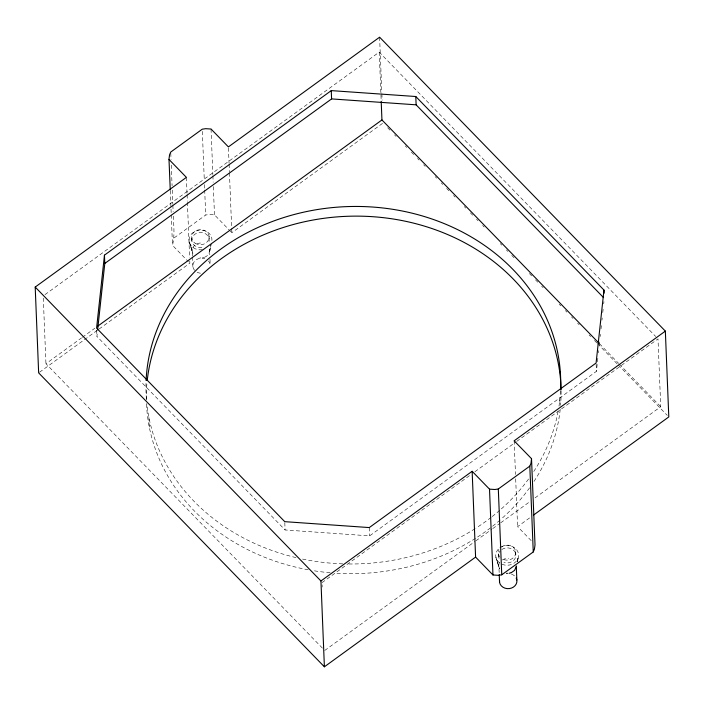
<?xml version="1.0" encoding="UTF-8"?>
<svg xmlns="http://www.w3.org/2000/svg" width="704" height="704" viewBox="0 0 704 704"><rect width="100%" height="100%" fill="white"/><g stroke="black" fill="none" stroke-linecap="round" stroke-linejoin="round"><path stroke-width="0.53" stroke-dasharray="3.52 2.64" d="M192.359 249.119L192.262 249.638M204.574 257.286C209.818 255.42 210.346 248.952 211.042 244.306M499.013 564.546L498.925 565.066M597.837 358.266L596.429 371.334L369.626 535.876L285.094 529.971L96.923 336.415L97.39 332.059M598.426 352.818L598.664 350.645M599.254 345.198L599.606 341.933M600.186 336.486L600.424 334.312M601.014 328.865L601.366 325.6M601.955 320.162L602.184 317.979M602.774 312.532L603.126 309.267M603.715 303.829L603.944 301.646M209.528 251.46L209.581 249.357L209.801 254.795M209.502 251.847L211.033 244.35M517.255 561.915L517.906 558.712L517.264 561.774M209.59 251.328L210.751 246.039M517.414 561.466L518.575 556.186M499.743 562.681L499.4 563.376M173.316 216.146C173.73 226.028 174.882 235.787 172.48 245.318L188.338 261.633M192.738 247.949C194.295 244.473 198.308 242.642 202.013 243.003M502.383 559.962L504.759 558.818L508.666 558.43M44.994 294.624L379.227 52.131L655.706 336.521M174.187 237.873L205.691 215.01L209.132 214.5L214.482 214.843L229.583 230.384M322.423 648.12L45.945 363.73L81.497 337.938M82.386 337.286L94.829 328.258M39.538 372.24L98.234 329.648M99.123 329.006L189.851 263.182L189.675 258.834M230.34 231.158L231.854 232.707L383.055 123.015M322.001 582.657L470.448 474.962M474.892 471.733L515.777 442.068M516.666 441.426L658.002 338.888L660.73 406.71L534.503 498.282M324.72 650.478L474.945 541.49M475.834 540.848L491.832 529.241M492.721 528.598L499.831 523.433M500.72 522.79L530.059 501.512M531.194 540.619L517.598 526.627L530.939 516.956M204.151 257.4L202.4 257.884M200.825 257.954L199.848 257.963M599.456 343.684L618.605 363.378M619.37 364.17L660.73 406.71M387.649 127.741L389.946 130.108M394.539 134.834L396.079 136.409M405.266 145.86L406.798 147.444M411.4 152.17L413.697 154.528M417.525 158.47L419.056 160.046M423.658 164.78L425.19 166.355M435.142 176.598L436.674 178.174M441.276 182.899L442.807 184.474M446.635 188.417L448.932 190.775M453.534 195.51L455.066 197.085M464.253 206.536L465.793 208.111M470.386 212.846L472.683 215.204M476.511 219.146L478.042 220.722M482.645 225.447L484.176 227.031M500.262 243.575L501.794 245.15M506.387 249.876L507.927 251.451M511.755 255.394L514.052 257.761M529.373 273.522L531.67 275.88M535.498 279.822L537.803 282.19M541.631 286.123L543.162 287.698M559.249 304.251L560.78 305.826M565.382 310.552L566.914 312.127M571.507 316.862L573.038 318.437M577.632 323.162L579.172 324.738M589.125 334.981L590.656 336.556M594.493 340.498L596.79 342.866M597.555 343.649L617.47 364.135M618.235 364.927L667.269 415.36M495.862 557.163L498.934 567.028L499.198 573.558M189.209 241.745L192.28 251.601L192.456 255.957M596.138 364.065L596.429 371.334M559.821 399.652L560.085 406.111M514.149 440.818L515.504 474.487M515.68 478.834L517.598 526.627M515.698 551.496L515.812 554.268A8.73 7.524 -2.3 0 1 503.879 562.399M498.406 553.74L498.511 556.512M379.606 37.198L381.832 92.594M381.876 93.685L382.14 100.197M379.227 52.131L381.154 100.267M369.292 527.578L369.626 535.876M322.089 584.848L322.177 587.039M284.803 522.702L285.094 529.971M228.448 147.981L229.055 163.187M229.099 164.278L229.407 171.882M229.451 172.964L231.634 227.278M231.678 228.369L231.854 232.707M211.033 129.026L212.863 174.654M212.907 175.736L213.171 182.257M213.347 186.604L214.482 214.843M209.044 236.069L209.158 238.841M209.968 259.151L210.188 264.581A8.73 7.524 -2.3 0 0 208.428 261.017M202.338 131.366L204.301 180.25M204.477 184.598L204.644 188.945M204.688 190.027L205.691 215.01M191.743 238.313L191.858 241.085A8.73 7.524 -2.3 0 0 203.905 246.858M192.5 257.039L192.887 266.825M186.402 177.373L187.053 193.662M187.097 194.753L187.361 201.265M187.405 202.356L189.631 257.752M170.782 153.146L171.046 159.658M171.266 165.088L172.093 185.733M172.269 190.08L172.832 204.195M172.876 205.286L173.14 211.798M170.254 190.643L171.213 213.814M171.257 214.896L172.48 245.318M148.905 417.393L149.292 427.082M96.668 330.185L96.923 336.415M43.305 298.1L45.945 363.73M202.435 249.682A11.466 9.874 -2.3 0 1 189.086 240.891A11.466 9.874 -2.3 0 1 200.57 230.085A11.466 9.874 -2.3 0 1 211.922 240.759M191.858 241.085A8.73 7.524 -2.3 0 1 201.59 232.478A8.73 7.524 -2.3 0 1 208.595 242.713M200.455 273.187A8.73 7.524 -2.3 0 1 196.275 271.762M194.647 270.398A8.73 7.524 -2.3 0 1 194.577 261.237A8.73 7.524 -2.3 0 1 204.829 258.702M560.516 391.01A207.425 178.728 -2.3 0 1 558.994 406.102M558.087 411.497A207.425 178.728 -2.3 0 1 533.544 471.821M528.563 479.019A207.425 178.728 -2.3 0 1 500.526 509.626M499.69 510.356A207.425 178.728 -2.3 0 1 491.964 516.736M491.084 517.422A207.425 178.728 -2.3 0 1 475.992 528.088M475.077 528.678A207.425 178.728 -2.3 0 1 347.054 563.966M342.716 563.86A207.425 178.728 -2.3 0 1 301.374 558.818M296.006 557.603A207.425 178.728 -2.3 0 1 146.793 403.436M146.397 399.08A207.425 178.728 -2.3 0 1 146.106 380.512M561.097 390.878A207.425 178.728 -2.3 0 1 560.622 405.038M560.217 409.341A207.425 178.728 -2.3 0 1 533.931 481.51M529.593 487.819A207.425 178.728 -2.3 0 1 500.914 519.314M500.078 520.045A207.425 178.728 -2.3 0 1 476.379 537.777M475.473 538.366A207.425 178.728 -2.3 0 1 334.506 573.1M330.132 572.757A207.425 178.728 -2.3 0 1 313.711 570.724M308.255 569.791A207.425 178.728 -2.3 0 1 146.511 404.404M146.37 400.03A207.425 178.728 -2.3 0 1 147.013 382.624M501.688 546.735A8.73 7.524 -2.3 0 1 513.454 547.43A8.73 7.524 -2.3 0 1 513.533 557.603A8.73 7.524 -2.3 0 1 501.785 558.677M500.157 557.313A8.73 7.524 -2.3 0 1 498.96 549.868M501.802 549.507A8.73 7.524 -2.3 0 1 515.812 554.268M499.118 558.395A8.73 7.524 -2.3 0 1 500.201 550.915M511.482 574.13A8.73 7.524 -2.3 0 1 516.243 578.125M499.849 547.862A11.466 9.874 -2.3 0 1 515.31 548.354A11.466 9.874 -2.3 0 1 515.9 561.686A11.466 9.874 -2.3 0 1 500.535 563.517M499.752 562.998A11.466 9.874 -2.3 0 1 499.11 548.442M499.523 568.77L496.751 559.618L499.523 568.77M192.861 253.343L190.089 244.191L192.861 253.343M195.122 243.25A8.73 7.524 -2.3 0 0 209.062 238.04A8.73 7.524 -2.3 0 0 196.997 230.296A8.73 7.524 -2.3 0 0 195.122 243.25"/><path stroke-width="1.06" d="M104.456 255.156L96.589 328.108L284.759 521.664L369.292 527.578L596.094 363.026L603.97 290.074L415.791 96.518L331.258 90.614L104.456 255.156L104.79 263.463L97.627 329.877M475.596 557.102L324.394 666.802L320.945 580.985L472.146 471.293L475.596 557.102L492.967 574.974L498.318 575.318L501.75 574.807L533.262 551.945L529.813 466.127L530.992 463.294L531.52 458.682L514.149 440.818L665.35 331.118L379.606 37.198L228.404 146.898L211.033 129.026L205.682 128.682L202.25 129.193L170.738 152.055L169.558 154.889L168.986 159.148L170.254 189.913M533.262 551.945L534.442 549.111L535.014 544.852L531.52 458.682M516.252 566.746L514.545 570.381L511.227 572.713M324.394 666.802L38.65 372.882L35.2 287.065L186.402 177.373L169.03 159.5M104.79 263.463L331.593 98.912L416.126 104.826L603.539 297.598M97.495 326.33L381.946 119.953L381.198 101.358M472.146 471.293L489.518 489.157L494.868 489.5L498.309 488.99L529.813 466.127M533.606 515.02L668.8 416.935L665.35 331.118M510.805 572.827L509.054 573.311M507.478 573.382L506.502 573.39M381.946 119.953L598.69 342.892M35.2 287.065L320.945 580.985M603.97 290.074L604.094 293.19M516.278 565.875L516.85 580.008M498.309 488.99L501.75 574.807M499.242 574.64L499.55 582.252M489.518 489.157L492.967 574.974M415.791 96.518L416.126 104.826M331.258 90.614L331.593 98.912M146.106 380.512A207.425 178.728 -2.3 0 1 361.275 206.51A207.425 178.728 -2.3 0 1 560.569 389.928M147.233 380.477A207.425 178.728 -2.3 0 1 361.618 216.19A207.425 178.728 -2.3 0 1 561.079 389.787M516.243 578.125A8.73 7.524 -2.3 0 1 509.397 588.579A8.73 7.524 -2.3 0 1 499.532 580.29"/></g></svg>
